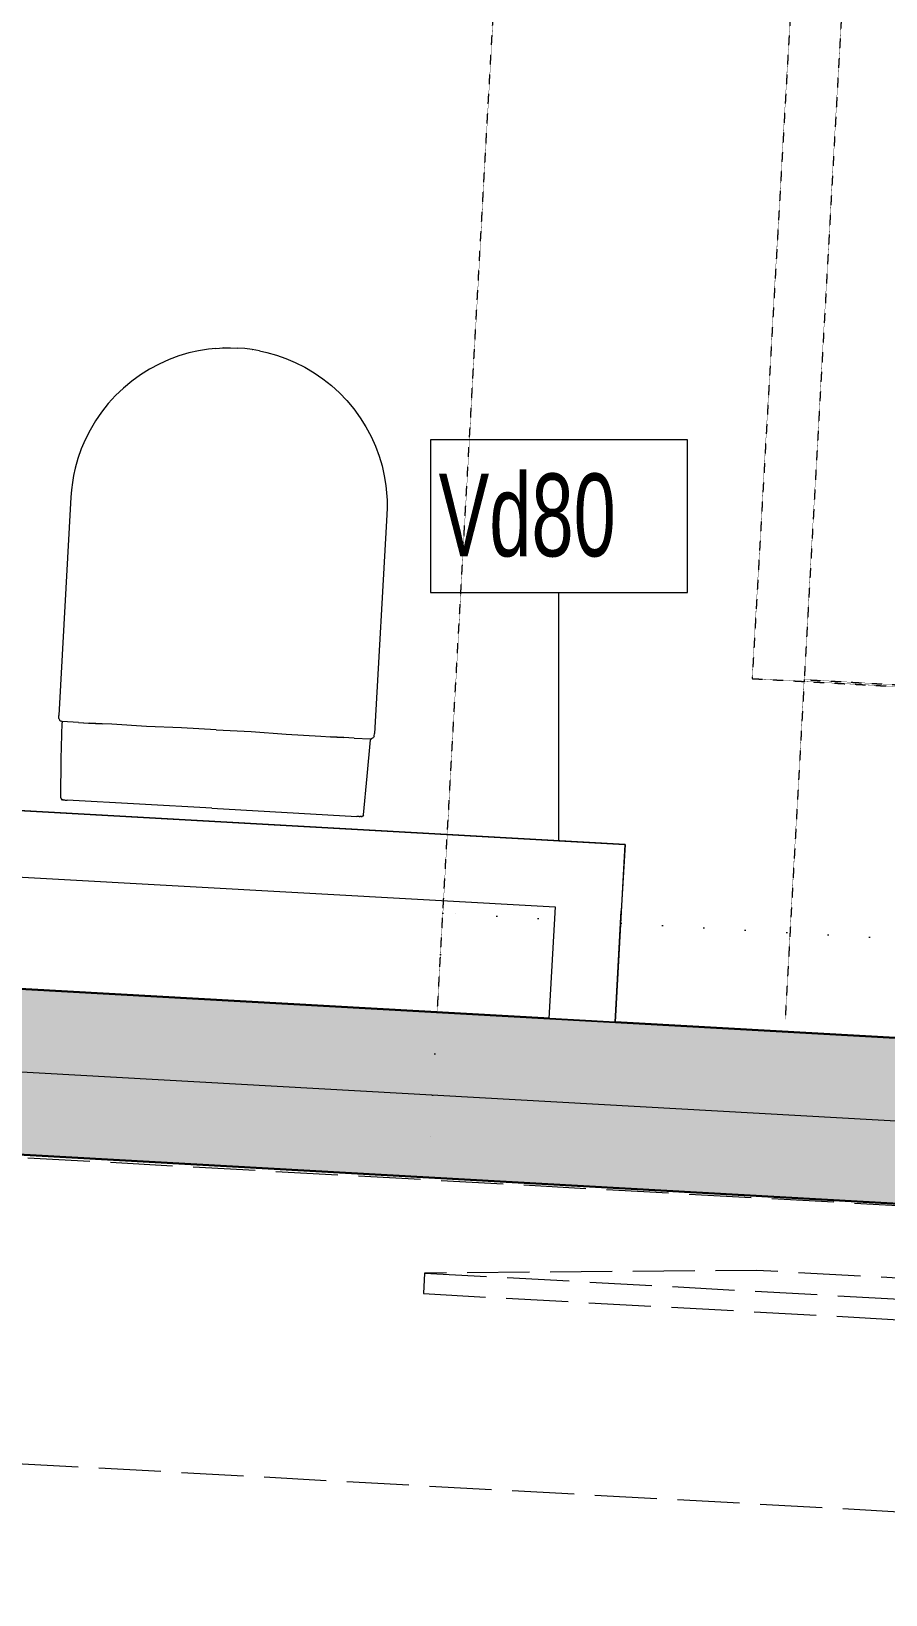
# Model space of a CAD drawing. Header units: metres. Extents: x -19025 to 34897, y -14024 to 26069.
# Drawn here: x -3047 to -2015, y 19385 to 21274 of the extents above; entities that cross this region are included whole.
import ezdxf
from ezdxf.enums import TextEntityAlignment as Align

# ---------------------------------------------------------------- set-up
doc = ezdxf.new("R2010")
doc.units = ezdxf.units.M
doc.header["$MEASUREMENT"] = 0
doc.set_wipeout_variables(frame=1)
for name, pattern in [('Punktlinie weit', [0.05, 0, -0.05]), ('Strichlinie eng', [0.1, 0.075, -0.025]), ('Strichlinie mittel', [0.15, 0.1, -0.05]), ('Wipeout_Contour', [1, 0, -1])]:
    doc.linetypes.add(name, pattern=pattern)
for name, color, linetype in [('110 Wand Aussen', 7, 'Continuous'), ('11__100 Achsraster', 7, 'Continuous'), ('120 Wand Innen tragend', 7, 'Continuous'), ('510 Moeblierung', 7, 'Continuous'), ('540 Sanitaereinrichtung', 7, 'Continuous'), ('930 Beschriftung Allgemein', 7, 'Continuous'), ('936 Beschriftung Aufbauten', 7, 'Continuous'), ('938 Beschriftung Statik', 7, 'Continuous'), ('Neubau_130 Wand Innen', 7, 'Continuous')]:
    doc.layers.add(name, color=color, linetype=linetype)
doc.styles.add('ERSTELLTER_STIL_4', font='arialbd.ttf')
doc.styles.add('ERSTELLTER_STIL_7', font='ARIALN.TTF', dxfattribs={"width": 0.8})
doc.linetypes.add('Grenze Bezirk', pattern='A,0,[2,22HAUS116_412 STG1 _ 2.DG_IndexB_2026-08-161.Shx,S=0.001587,R=0,X=0,Y=0],-0.25,0', length=0.25)

# ---------------------------------------------------------------- blocks, each defined once
blk = doc.blocks.new('Anrichte 01 27[42]_1', base_point=(-5.4161, 23.8796))
at = {"layer": '510 Moeblierung', "color": 253, "linetype": 'Strichlinie eng', "lineweight": 9, "true_color": 0x9f9f9f, "flags": 128}
blk.add_lwpolyline([(-5.4161, 23.8796), (-1.9214, 23.688), (-1.9012, 24.0565), (-5.3959, 24.2481)], close=True, dxfattribs=at)
blk = doc.blocks.new('Wand_10_1', base_point=(-6.0085, 24.7024))
at = {"color": 254, "linetype": 'Wipeout_Contour', "lineweight": 0, "ltscale": 101.03845}
blk.add_wipeout([(-5.1598, 24.6548), (-5.9086, 24.6968), (-5.9131, 24.6169), (-5.1643, 24.575)], dxfattribs=at).dxf.layer = 'Neubau_130 Wand Innen'
at = {"color": 254, "linetype": 'Wipeout_Contour', "lineweight": 0, "ltscale": 74.303866}
blk.add_wipeout([(-4.1658, 24.519), (-4.086, 24.5145), (-4.0815, 24.5944)], dxfattribs=at).dxf.layer = 'Neubau_130 Wand Innen'
at = {"layer": 'Neubau_130 Wand Innen', "color": 7, "linetype": 'Continuous', "lineweight": 13}
blk.add_line((-5.1643, 24.575), (-5.1598, 24.6548), dxfattribs=at)
at = {"layer": 'Neubau_130 Wand Innen', "color": 7, "linetype": 'Continuous', "lineweight": 13, "flags": 128}
for points in [[(-5.9086, 24.6968), (-5.9131, 24.6169)], [(-5.1598, 24.6548), (-5.9086, 24.6968)], [(-5.9131, 24.6169), (-5.1643, 24.575)]]:
    blk.add_lwpolyline(points, dxfattribs=at)
at = {"color": 254, "linetype": 'Wipeout_Contour', "lineweight": 0, "ltscale": 75.126854}
blk.add_wipeout([(-4.1658, 24.519), (-4.0815, 24.5944), (-4.1614, 24.5989)], dxfattribs=at).dxf.layer = 'Neubau_130 Wand Innen'
at = {"layer": 'Neubau_130 Wand Innen', "color": 7, "linetype": 'Continuous', "lineweight": 13, "flags": 128}
blk.add_lwpolyline([(-4.0815, 24.5944), (-4.086, 24.5145)], dxfattribs=at)
at = {"color": 254, "linetype": 'Wipeout_Contour', "lineweight": 0, "ltscale": 100.104996}
blk.add_wipeout([(-4.1614, 24.5989), (-5.0799, 24.6503), (-5.0844, 24.5705), (-4.1658, 24.519)], dxfattribs=at).dxf.layer = 'Neubau_130 Wand Innen'
at = {"layer": 'Neubau_130 Wand Innen', "color": 7, "linetype": 'Continuous', "lineweight": 13}
blk.add_line((-5.0799, 24.6503), (-5.0844, 24.5705), dxfattribs=at)
at = {"layer": 'Neubau_130 Wand Innen', "color": 7, "linetype": 'Continuous', "lineweight": 13, "flags": 128}
for points in [[(-4.0815, 24.5944), (-5.0799, 24.6503)], [(-5.0844, 24.5705), (-4.1658, 24.519)]]:
    blk.add_lwpolyline(points, dxfattribs=at)
blk = doc.blocks.new('Wand_80_1', base_point=(-2.3354, 24.4014))
at = {"layer": '110 Wand Aussen', "color": 255, "linetype": 'Punktlinie weit', "lineweight": 13, "flags": 128}
for points in [[(-4.3015, 24.5116), (-4.3082, 24.3917)], [(-2.3354, 24.4014), (-4.3015, 24.5116)], [(-4.3082, 24.3917), (-4.3194, 24.1921)], [(-4.3194, 24.1921), (-2.3533, 24.0819)]]:
    blk.add_lwpolyline(points, dxfattribs=at)
blk = doc.blocks.new('Wand_82_1', base_point=(-7.7233, 24.483))
at = {"layer": '120 Wand Innen tragend', "linetype": 'Continuous', "lineweight": 0, "true_color": 0x000000}
h = blk.add_hatch(dxfattribs=at)
h.set_pattern_fill('BETON__BEWEHRT_SN46_0001', color=18, style=0, pattern_type=2)
h.set_pattern_definition([(45, (0, 0), (-0.04596194, 0.04596194), [0.0195, -0.013]), (45, (-0.02298, 0.02298), (-0.04596194, 0.04596194), [0.065, 0])])
h.paths.add_polyline_path([(-6.7293, 24.5275), (-6.7405, 24.3278), (-2.3277, 24.0804), (-2.3165, 24.2801)])
at = {"layer": '120 Wand Innen tragend', "color": 7, "linetype": 'Continuous', "lineweight": 30, "flags": 128}
for points in [[(-2.3165, 24.2801), (-5.9206, 24.4821)], [(-6.7405, 24.3278), (-2.3277, 24.0804)]]:
    blk.add_lwpolyline(points, dxfattribs=at)
blk = doc.blocks.new('Wand_103_1', base_point=(-4.0815, 24.5944))
at = {"color": 254, "linetype": 'Wipeout_Contour', "lineweight": 0, "ltscale": 99.200802}
blk.add_wipeout([(-4.1658, 24.519), (-4.1734, 24.3842), (-4.0935, 24.3797), (-4.086, 24.5145)], dxfattribs=at).dxf.layer = 'Neubau_130 Wand Innen'
at = {"layer": 'Neubau_130 Wand Innen', "color": 7, "linetype": 'Continuous', "lineweight": 13, "flags": 128}
for points in [[(-4.1658, 24.519), (-4.1734, 24.3842)], [(-4.0935, 24.3797), (-4.086, 24.5145)], [(-4.0935, 24.3797), (-4.1734, 24.3842)]]:
    blk.add_lwpolyline(points, dxfattribs=at)
blk = doc.blocks.new('Standard-Rastermarker_22')
at = {"layer": '11__100 Achsraster', "color": 8, "linetype": 'Grenze Bezirk', "lineweight": 5}
blk.add_line((1, 0), (23.3953, 0), dxfattribs=at)
at = {"layer": '11__100 Achsraster', "color": 8, "lineweight": 5, "style": 'ERSTELLTER_STIL_4'}
blk.add_attdef('AC_MarkerText_1', text='', height=0.2, rotation=273.2085, dxfattribs=at).set_placement((-0.1045, -0.0376), align=Align.TOP_CENTER)
blk = doc.blocks.new('Villeroy_Boch-Subway_Washdown_WC-3D_3')
at = {"layer": '540 Sanitaereinrichtung', "color": 7, "linetype": 'Continuous', "lineweight": 13}
for p, q in [((0.1438, 0.5509), (0.1321, 0.5475)), ((0.1556, 0.5535), (0.1438, 0.5509)), ((0.1644, 0.5549), (0.1556, 0.5535)), ((0.1644, 0.5549), (0.1732, 0.5559)), ((0.1645, 0.5549), (0.1644, 0.5549)), ((0.1645, 0.5549), (0.1644, 0.5549)), ((0.1644, 0.5549), (0.1645, 0.5549)), ((0.1644, 0.5549), (0.1645, 0.5549)), ((0.1732, 0.5559), (0.1729, 0.5559)), ((0.1732, 0.5559), (0.1821, 0.5566)), ((0.1821, 0.5566), (0.1909, 0.5566)), ((0.1996, 0.5566), (0.1909, 0.5566)), ((0.2085, 0.5559), (0.1996, 0.5566)), ((0.2173, 0.5549), (0.2085, 0.5559)), ((0.2085, 0.5559), (0.2088, 0.5559)), ((0.2172, 0.5549), (0.2173, 0.5549)), ((0.2172, 0.5549), (0.2173, 0.5549)), ((0.2173, 0.5549), (0.2172, 0.5549)), ((0.2173, 0.5549), (0.2172, 0.5549)), ((0.2173, 0.5549), (0.2261, 0.5535)), ((0.2261, 0.5535), (0.2379, 0.5509)), ((0.2379, 0.5509), (0.2497, 0.5475)), ((0.0972, 0.5322), (0.0861, 0.5255)), ((0.1087, 0.5382), (0.0972, 0.5322)), ((0.1205, 0.5433), (0.1087, 0.5382)), ((0.1321, 0.5475), (0.1205, 0.5433)), ((0.2497, 0.5475), (0.2612, 0.5433)), ((0.2612, 0.5433), (0.273, 0.5382)), ((0.273, 0.5382), (0.2845, 0.5322)), ((0.2845, 0.5322), (0.2957, 0.5255)), ((0.0754, 0.5179), (0.0652, 0.5097)), ((0.0861, 0.5255), (0.0754, 0.5179)), ((0.2957, 0.5255), (0.3063, 0.5179)), ((0.3063, 0.5179), (0.3165, 0.5097)), ((0.0467, 0.4912), (0.0385, 0.481)), ((0.0557, 0.5008), (0.0467, 0.4912)), ((0.0652, 0.5097), (0.0557, 0.5008)), ((0.3165, 0.5097), (0.3261, 0.5008)), ((0.3261, 0.5008), (0.335, 0.4912)), ((0.335, 0.4912), (0.3433, 0.481)), ((0.0385, 0.481), (0.0309, 0.4704)), ((0.3433, 0.481), (0.3508, 0.4704)), ((0.0242, 0.4592), (0.0182, 0.4477)), ((0.0309, 0.4704), (0.0242, 0.4592)), ((0.3508, 0.4704), (0.3575, 0.4592)), ((0.3575, 0.4592), (0.3635, 0.4477)), ((0.0131, 0.4359), (0.0089, 0.4244)), ((0.0182, 0.4477), (0.0131, 0.4359)), ((0.3635, 0.4477), (0.3686, 0.4359)), ((0.3686, 0.4359), (0.3728, 0.4244)), ((0.0089, 0.4244), (0.0055, 0.4126)), ((0.3728, 0.4244), (0.3762, 0.4126)), ((0.0029, 0.4008), (0.0015, 0.392)), ((0.0055, 0.4126), (0.0029, 0.4008)), ((0.3762, 0.4126), (0.3788, 0.4008)), ((0.3788, 0.4008), (0.3802, 0.392)), ((0.0005, 0.3832), (-0.0001, 0.3743)), ((0.0015, 0.392), (0.0005, 0.3832)), ((0.3802, 0.392), (0.3812, 0.3832)), ((0.3812, 0.3832), (0.3819, 0.3743)), ((-0.0001, 0.3743), (-0.0003, 0.3656)), ((-0.0003, 0.3656), (-0.0001, 0.1012)), ((0.3821, 0.3656), (0.3818, 0.1012)), ((0.3819, 0.3743), (0.3821, 0.3656)), ((0.0002, 0.0976), (-0.0001, 0.1012)), ((0.0002, 0.0976), (0.0009, 0.096)), ((0.0009, 0.096), (0.0012, 0.0956)), ((0.0012, 0.0956), (0.0021, 0.0951)), ((0.0021, 0.0951), (0.003, 0.0945)), ((0.0044, 0.0943), (0.003, 0.0945)), ((0.1486, 0.0949), (0.1065, 0.0942)), ((0.1909, 0.0949), (0.1486, 0.0949)), ((0.1909, 0.0949), (0.2331, 0.0949)), ((0.2331, 0.0949), (0.2752, 0.0942)), ((0.3773, 0.0943), (0.3787, 0.0945)), ((0.3796, 0.0951), (0.3787, 0.0945)), ((0.3805, 0.0956), (0.3796, 0.0951)), ((0.3808, 0.096), (0.3805, 0.0956)), ((0.3815, 0.0976), (0.3808, 0.096)), ((0.3815, 0.0976), (0.3818, 0.1012)), ((0.0242, 0.0941), (0.0044, 0.0943)), ((0.0044, 0.0942), (0.0044, 0.0929)), ((0.0058, 0.0491), (0.0044, 0.0929)), ((0.0242, 0.0941), (0.0365, 0.0941)), ((0.0242, 0.0941), (0.0376, 0.0941)), ((0.0365, 0.0941), (0.0527, 0.0941)), ((0.0365, 0.0941), (0.0376, 0.0941)), ((0.0527, 0.0941), (0.0376, 0.0941)), ((0.0643, 0.0943), (0.0527, 0.0941)), ((0.0527, 0.0941), (0.0527, 0.0941)), ((0.1065, 0.0942), (0.0643, 0.0943)), ((0.2752, 0.0942), (0.3174, 0.0943)), ((0.3174, 0.0943), (0.329, 0.0941)), ((0.329, 0.0941), (0.3442, 0.0941)), ((0.3291, 0.0941), (0.329, 0.0941)), ((0.3453, 0.0941), (0.329, 0.0941)), ((0.3575, 0.0941), (0.3442, 0.0941)), ((0.3453, 0.0941), (0.3442, 0.0941)), ((0.3575, 0.0941), (0.3453, 0.0941)), ((0.3575, 0.0941), (0.3773, 0.0943)), ((0.3759, 0.0491), (0.3773, 0.0929)), ((0.3773, 0.0942), (0.3773, 0.0929)), ((0.0077, 0.0022), (0.0058, 0.0491)), ((0.374, 0.0022), (0.3759, 0.0491)), ((0.0077, 0.0022), (0.0082, 0.0008)), ((0.0082, 0.0008), (0.0093, -0.0002)), ((0.3735, 0.0008), (0.3724, -0.0002)), ((0.374, 0.0022), (0.3735, 0.0008)), ((0.0093, -0.0002), (0.0098, -0.0002)), ((0.0105, -0.0002), (0.0098, -0.0002)), ((0.0105, -0.0002), (0.0115, -0.0002)), ((0.0128, -0.0002), (0.0115, -0.0002)), ((0.0128, -0.0002), (0.0142, -0.0002)), ((0.0142, -0.0002), (0.0157, -0.0002)), ((0.1909, -0.0002), (0.0157, -0.0002)), ((0.1909, -0.0002), (0.366, -0.0002)), ((0.3675, -0.0002), (0.366, -0.0002)), ((0.3689, -0.0002), (0.3675, -0.0002)), ((0.3689, -0.0002), (0.3702, -0.0002)), ((0.3712, -0.0002), (0.3702, -0.0002)), ((0.3712, -0.0002), (0.372, -0.0002)), ((0.3724, -0.0002), (0.372, -0.0002))]:
    blk.add_line(p, q, dxfattribs=at)
blk = doc.blocks.new('Flachbildfernseher 27[157]_1', base_point=(-4.3249, 24.0518))
at = {"layer": '510 Moeblierung', "color": 253, "linetype": 'Strichlinie eng', "lineweight": 9, "true_color": 0x9f9f9f}
for p, q in [((-4.3235, 24.0767), (-2.7259, 23.9891)), ((-3.1527, 23.9975), (-3.1524, 24.0038)), ((-3.0995, 23.9946), (-3.1527, 23.9975)), ((-3.1524, 24.0038), (-3.0991, 24.0008)), ((-3.0991, 24.0008), (-3.0995, 23.9946)), ((-3.0729, 23.9931), (-3.0725, 23.9994)), ((-2.9663, 23.9873), (-3.0729, 23.9931)), ((-3.0725, 23.9994), (-2.966, 23.9935)), ((-2.966, 23.9935), (-2.9663, 23.9873)), ((-2.9397, 23.9858), (-2.9394, 23.9921)), ((-2.9394, 23.9921), (-2.8329, 23.9862)), ((-2.8332, 23.98), (-2.9397, 23.9858)), ((-2.8329, 23.9862), (-2.8332, 23.98))]:
    blk.add_line(p, q, dxfattribs=at)
at = {"layer": '510 Moeblierung', "color": 253, "linetype": 'Strichlinie eng', "lineweight": 9, "true_color": 0x9f9f9f, "flags": 128}
for points in [[(-3.5341, 24.1361), (-3.5041, 24.1345), (-3.5035, 24.1444), (-3.5335, 24.1461)], [(-3.5353, 24.0686), (-3.5103, 24.0672), (-3.5066, 24.1346), (-3.5316, 24.136)], [(-4.3249, 24.0518), (-2.7273, 23.9642), (-2.7259, 23.9891), (-3.1239, 24.036), (-3.9227, 24.0798), (-4.3235, 24.0767)], [(-3.6731, 24.0661), (-3.3735, 24.0497), (-3.373, 24.0597), (-3.6725, 24.0761)]]:
    blk.add_lwpolyline(points, close=True, dxfattribs=at)
at = {"layer": '510 Moeblierung', "color": 253, "linetype": 'Strichlinie eng', "lineweight": 9, "true_color": 0x9f9f9f}
blk.add_arc((-3.5209, 24.1016), 0.0125, 356.8621, 176.8621, dxfattribs=at)
blk = doc.blocks.new('Etikett_50_1', base_point=(-4.1614, 24.5989))
at = {"layer": '936 Beschriftung Aufbauten', "color": 7, "linetype": 'Continuous', "lineweight": 13}
blk.add_line((-4.1614, 24.5989), (-4.1614, 24.8989), dxfattribs=at)
at = {"layer": '936 Beschriftung Aufbauten', "color": 7, "linetype": 'Continuous', "lineweight": 13, "flags": 128}
blk.add_lwpolyline([(-4.0061, 24.8989), (-4.0061, 25.0836), (-4.3166, 25.0836), (-4.3166, 24.8989)], close=True, dxfattribs=at)
at = {"layer": '936 Beschriftung Aufbauten', "color": 7, "lineweight": 13, "insert": (-4.3066, 25.0427), "char_height": 0.1, "attachment_point": 1, "rotation": 359.9998, "style": 'ERSTELLTER_STIL_7'}
blk.add_mtext('\\A1;{\\pqj;\\pt0,1;\\fArial Narrow|b0|i0|c0|p0;\\W0.800000;Vd80 \\fArial Narrow|b0|i0|c0|p0;\\W0.800000;\\A1{\\H.66x;\\S^  ;}\\fArial Narrow|b0|i0|c0|p0;\\W0.800000;\\fArial Narrow|b0|i0|c0|p0;\\W0.800000;\\A1{\\H.66x;\\S^  ;}\\fArial Narrow|b0|i0|c0|p0;\\W0.800000;\\fArial Narrow|b0|i0|c0|p0;\\W0.800000;\\fArial Narrow|b0|i0|c0|p0;\\W0.800000;\\fArial Narrow|b0|i0|c0|p0;\\W0.800000;\\fArial Narrow|b0|i0|c0|p0;\\W0.800000;\\fArial Narrow|b0|i0|c0|p0;\\W0.800000;\\fArial Narrow|b0|i0|c0|p0;\\W0.800000;\\fArial Narrow|b0|i0|c0|p0;\\W0.800000;\\fArial Narrow|b0|i0|c0|p0;\\W0.800000;\\fArial Narrow|b0|i0|c0|p0;\\W0.800000;\\fArial Narrow|b0|i0|c0|p0;\\W0.800000;\\fArial Narrow|b0|i0|c0|p0;\\W0.800000;\\fArial Narrow|b0|i0|c0|p0;\\W0.800000;\\fArial Narrow|b0|i0|c0|p0;\\W0.800000;\\fArial Narrow|b0|i0|c0|p0;\\W0.800000;\\fArial Narrow|b0|i0|c0|p0;\\W0.800000;\\fArial Narrow|b0|i0|c0|p0;\\W0.800000;\\fArial Narrow|b0|i0|c0|p0;\\W0.800000;\\fArial Narrow|b0|i0|c0|p0;\\W0.800000;\\fArial Narrow|b0|i0|c0|p0;\\W0.800000;\\fArial Narrow|b0|i0|c0|p0;\\W0.800000;\\fArial Narrow|b0|i0|c0|p0;\\W0.800000;\\fArial Narrow|b0|i0|c0|p0;\\W0.800000;\\fArial Narrow|b0|i0|c0|p0;\\W0.800000;\\fArial Narrow|b0|i0|c0|p0;\\W0.800000;\\fArial Narrow|b0|i0|c0|p0;\\W0.800000;\\fArial Narrow|b0|i0|c0|p0;\\W0.800000;\\fArial Narrow|b0|i0|c0|p0;\\W0.800000;\\fArial Narrow|b0|i0|c0|p0;\\W0.800000;\\fArial Narrow|b0|i0|c0|p0;\\W0.800000;\\fArial Narrow|b0|i0|c0|p0;\\W0.800000;\\fArial Narrow|b0|i0|c0|p0;\\W0.800000;\\fArial Narrow|b0|i0|c0|p0;\\W0.800000;\\fArial Narrow|b0|i0|c0|p0;\\W0.800000;\\fArial Narrow|b0|i0|c0|p0;\\W0.800000;\\fArial Narrow|b0|i0|c0|p0;\\W0.800000;\\fArial Narrow|b0|i0|c0|p0;\\W0.800000;\\fArial Narrow|b0|i0|c0|p0;\\W0.800000;\\fArial Narrow|b0|i0|c0|p0;\\W0.800000;\\fArial Narrow|b0|i0|c0|p0;\\W0.800000;\\fArial Narrow|b0|i0|c0|p0;\\W0.800000;\\fArial Narrow|b0|i0|c0|p0;\\W0.800000;\\fArial Narrow|b0|i0|c0|p0;\\W0.800000;\\fArial Narrow|b0|i0|c0|p0;\\W0.800000;}', dxfattribs=at)

msp = doc.modelspace()

# ---------------------------------------------------------------- linework, layer by layer
at = {"layer": '930 Beschriftung Allgemein', "color": 7, "linetype": 'Strichlinie mittel', "lineweight": 13}
for points in [[(-1971.063, 23034.38), (-463.429, 22949.865), (-629.897, 19980.288), (-2137.531, 20064.802)], [(-1295.96, 22505.109), (-1998.525, 22544.493), (-2113.659, 20490.658), (-1411.094, 20451.273)], [(-2113.659, 20490.658), (-2136.671, 20080.151)]]:
    msp.add_lwpolyline(points, dxfattribs=at)
at = {"layer": '938 Beschriftung Statik', "color": 139, "linetype": 'Strichlinie mittel', "lineweight": 13, "true_color": 0x2c655e}
msp.add_lwpolyline([(-342.653, 22451.669), (-2058.299, 22550.214), (-2176.531, 20491.814), (-455.109, 20397.683)], dxfattribs=at)

# ---------------------------------------------------------------- block references
at = {"layer": '510 Moeblierung', "color": 253, "linetype": 'Strichlinie eng', "lineweight": 9, "true_color": 0x9f9f9f, "xscale": 1000, "yscale": 1000, "zscale": 1000}
for name, p in [('Anrichte 01 27[42]_1', (-3664.785, 19576.496)), ('Flachbildfernseher 27[157]_1', (-2573.526, 19748.699))]:
    msp.add_blockref(name, p, dxfattribs=at)
at = {"layer": 'Neubau_130 Wand Innen', "color": 7, "lineweight": 30, "xscale": 1000, "yscale": 1000, "zscale": 1000}
msp.add_blockref('Wand_10_1', (-4257.13, 20399.333), dxfattribs=at)

# ---------------------------------------------------------------- next in the draw order: block references
at = {"layer": '110 Wand Aussen', "color": 7, "lineweight": 30, "xscale": 1000, "yscale": 1000, "zscale": 1000}
msp.add_blockref('Wand_80_1', (-584.104, 20098.287), dxfattribs=at)
at = {"layer": '120 Wand Innen tragend', "color": 7, "lineweight": 30, "xscale": 1000, "yscale": 1000, "zscale": 1000}
msp.add_blockref('Wand_82_1', (-5972.01, 20179.971), dxfattribs=at)
at = {"layer": '540 Sanitaereinrichtung', "color": 7, "linetype": 'Continuous', "lineweight": 13, "xscale": -1000, "yscale": 1000, "zscale": 1000, "rotation": 356.7912839479178}
msp.add_blockref('Villeroy_Boch-Subway_Washdown_WC-3D_3', (-2638.475, 20324.697), dxfattribs=at)
at = {"layer": '936 Beschriftung Aufbauten', "color": 12, "linetype": 'Continuous', "lineweight": 13, "true_color": 0xcc0000, "xscale": 1000, "yscale": 1000, "zscale": 1000}
msp.add_blockref('Etikett_50_1', (-2410.03, 20295.789), dxfattribs=at)

# ---------------------------------------------------------------- next in the draw order: block references
at = {"layer": 'Neubau_130 Wand Innen', "color": 7, "lineweight": 30, "xscale": 1000, "yscale": 1000, "zscale": 1000}
msp.add_blockref('Wand_103_1', (-2330.156, 20291.311), dxfattribs=at)

# ---------------------------------------------------------------- next in the draw order: linework, layer by layer
at = {"layer": '540 Sanitaereinrichtung', "color": 251, "linetype": 'Continuous', "lineweight": 5, "true_color": 0x5f5f5f, "flags": 128}
msp.add_lwpolyline([(-2330.156, 20291.311), (-2342.189, 20076.648), (-3340.622, 20132.618), (-3328.588, 20347.281)], close=True, dxfattribs=at)
at = {"layer": '930 Beschriftung Allgemein', "color": 7, "linetype": 'Strichlinie mittel', "lineweight": 13}
msp.add_line((-2556.852, 20088.682), (-2389.57, 23072.912), dxfattribs=at)

# ---------------------------------------------------------------- next in the draw order: block references
at = {"layer": '11__100 Achsraster', "color": 7, "linetype": 'Continuous', "lineweight": 18, "xscale": 1000, "yscale": 1000, "zscale": 1000, "rotation": 356.7914836001973}
msp.add_blockref('Standard-Rastermarker_22', (-18511.319, 20882.897), dxfattribs=at)

doc.saveas('drawing.dxf')
